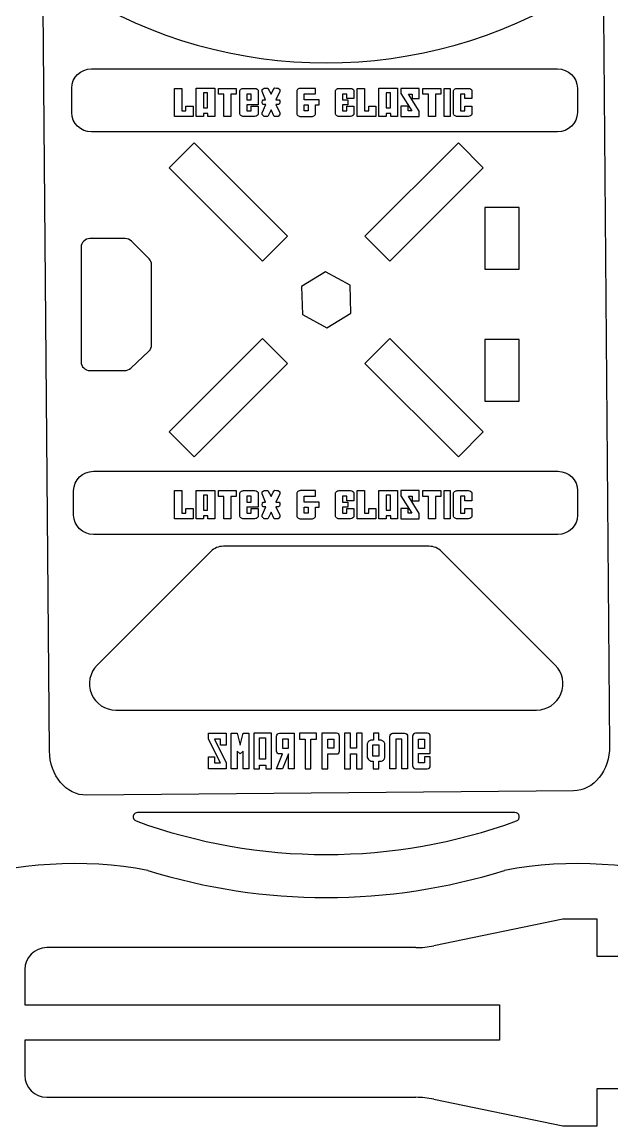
# Model space of a CAD drawing. Extents: x 6 to 800, y 1 to 792.
# Drawn here: x 446.6 to 624.6, y 9.3 to 342.6 of the extents above; entities that cross this region are included whole.
import ezdxf

# ---------------------------------------------------------------- set-up
doc = ezdxf.new("R2010")
doc.units = 0
doc.layers.get('0').update_dxf_attribs({"linetype": 'CONTINUOUS'})

msp = doc.modelspace()

# ---------------------------------------------------------------- linework, layer by layer
at = {"color": 5}
for points in [[(454.884997, 122.565901), (452.89767, 358.825578)], [(621.883365, 357.384714), (623.86788, 124.046401)], [(467.559256, 328.447672), (608.158061, 328.447673)], [(461.58513, 315.215418), (461.585105, 322.639907)], [(512.316775, 314.931255), (512.316775, 321.707993)], [(513.393648, 322.555022), (516.822437, 322.555022)], [(517.886977, 321.707939), (517.886977, 317.550665), (517.886977, 317.550773)], [(519.375478, 319.06256), (520.093422, 319.06256), (519.00413, 321.642943), (519.00413, 322.17726), (519.610664, 322.646419), (520.798981, 322.646419), (521.714992, 320.756744), (522.358663, 322.086025), (522.853788, 322.685517), (523.386066, 322.646491), (523.831687, 322.646491), (524.425837, 322.177332), (524.425837, 321.643015), (523.15088, 319.062631), (524.141147, 319.062632)], [(529.506808, 321.708101), (529.506808, 314.931363)], [(535.151283, 320.860946), (535.151283, 322.55513), (530.583681, 322.55513)], [(535.151249, 314.931363), (535.151249, 317.550827), (536.215789, 317.550827), (536.215789, 319.075598), (531.672939, 319.075598), (531.672939, 320.861), (535.151249, 320.861), (535.151283, 320.860946)], [(541.159266, 314.931255), (541.159266, 321.707993)], [(542.236139, 322.555022), (545.664945, 322.555022)], [(546.729485, 319.505605), (544.600405, 319.505605), (544.600405, 320.847925), (543.313063, 320.847925), (543.313063, 319.075544), (544.847976, 319.075544), (544.847976, 317.550773), (543.313063, 317.550773), (543.313063, 315.77841), (544.600405, 315.77841), (544.600405, 317.133751), (546.729485, 317.133751), (546.729485, 314.931309)], [(546.729485, 321.707939), (546.729485, 319.505498), (546.729485, 319.505605)], [(576.771174, 314.931255), (576.771174, 321.707993)], [(577.848047, 322.555023), (581.276853, 322.555023)], [(582.341393, 319.505606), (580.212313, 319.505606), (580.212313, 320.847925), (578.924972, 320.847925), (578.924972, 315.778411), (580.212313, 315.778411), (580.212313, 317.133751), (582.341393, 317.133751), (582.341393, 314.931309)], [(582.341393, 321.707939), (582.341393, 319.505498), (582.341393, 319.505606)], [(614.132204, 322.639905), (614.132229, 315.215417)], [(517.886977, 317.550773), (514.470555, 317.550773), (514.470555, 315.77841), (515.757914, 315.77841), (515.757914, 317.133751), (517.886977, 317.133751), (517.886977, 314.931309)], [(523.15088, 317.681106), (524.425837, 315.191957), (524.425837, 314.670661), (523.831687, 314.084226), (522.630986, 314.084226), (521.714992, 316.03904), (520.798981, 314.084226), (519.610664, 314.084226), (519.00413, 314.670661), (519.00413, 315.178918), (520.130558, 317.655046), (519.239316, 317.655046)], [(519.053634, 318.25452), (519.053634, 318.35883)], [(523.992601, 317.681232), (523.15088, 317.681232), (523.15088, 317.681106)], [(516.822437, 314.084226), (513.393648, 314.084226)], [(530.583681, 314.084334), (534.049607, 314.084334)], [(545.664945, 314.084226), (542.236139, 314.084226)], [(581.276853, 314.084226), (577.848047, 314.084226)], [(608.158097, 309.407663), (467.559291, 309.407663)], [(468.132964, 206.947972), (608.243374, 206.947964)], [(462.179598, 193.715351), (462.179572, 201.140034)], [(512.316773, 193.485651), (512.316773, 200.262389)], [(513.393646, 201.109418), (516.822435, 201.109418)], [(517.886975, 200.262335), (517.886975, 196.105061), (517.886975, 196.105169)], [(519.375476, 197.616955), (520.093419, 197.616955), (519.004128, 200.197339), (519.004128, 200.731656), (519.610662, 201.200815), (520.798979, 201.200815), (521.71499, 199.31114), (522.358661, 200.640421), (522.853786, 201.239913), (523.386064, 201.200887), (523.831685, 201.200887), (524.425835, 200.731728), (524.425835, 200.197411), (523.150878, 197.617027), (524.141145, 197.617027)], [(529.506806, 200.262497), (529.506806, 193.485759)], [(535.151281, 199.415342), (535.151281, 201.109526), (530.583679, 201.109526)], [(541.159263, 193.485651), (541.159263, 200.262389)], [(542.236137, 201.109418), (545.664943, 201.109418)], [(546.729483, 200.262335), (546.729483, 198.059893), (546.729483, 198.060001)], [(576.771172, 193.485651), (576.771172, 200.262389)], [(577.848045, 201.109419), (581.276851, 201.109419)], [(582.341391, 200.262335), (582.341391, 198.059894), (582.341391, 198.060002)], [(614.196761, 201.140039), (614.196788, 193.715355)], [(519.053632, 196.808916), (519.053632, 196.913226)], [(535.151247, 193.485759), (535.151247, 196.105223), (536.215787, 196.105223), (536.215787, 197.629994), (531.672937, 197.629994), (531.672937, 199.415396), (535.151247, 199.415396), (535.151281, 199.415342)], [(546.729483, 198.060001), (544.600403, 198.060001), (544.600403, 199.402321), (543.313061, 199.402321), (543.313061, 197.62994), (544.847974, 197.62994), (544.847974, 196.105169), (543.313061, 196.105169), (543.313061, 194.332806), (544.600403, 194.332806), (544.600403, 195.688147), (546.729483, 195.688147), (546.729483, 193.485705)], [(582.341391, 198.060002), (580.212311, 198.060002), (580.212311, 199.402321), (578.924969, 199.402321), (578.924969, 194.332807), (580.212311, 194.332807), (580.212311, 195.688147), (582.341391, 195.688147), (582.341391, 193.485705)], [(517.886975, 196.105169), (514.470553, 196.105169), (514.470553, 194.332806), (515.757912, 194.332806), (515.757912, 195.688146), (517.886975, 195.688146), (517.886975, 193.485705)], [(523.150878, 196.235502), (524.425835, 193.746353), (524.425835, 193.225057), (523.831685, 192.638622), (522.630984, 192.638622), (521.71499, 194.593436), (520.798979, 192.638622), (519.610662, 192.638622), (519.004128, 193.225057), (519.004128, 193.733314), (520.130556, 196.209442), (519.239314, 196.209442)], [(523.992599, 196.235628), (523.150878, 196.235628), (523.150878, 196.235502)], [(516.822435, 192.638622), (513.393646, 192.638622)], [(530.583679, 192.63873), (534.049604, 192.63873)], [(545.664943, 192.638622), (542.236137, 192.638622)], [(581.276851, 192.638622), (577.848045, 192.638622)], [(608.243395, 187.907429), (468.132994, 187.907425)], [(524.262928, 127.868828), (528.716053, 127.868828), (528.716053, 117.164453), (526.94699, 117.164453), (526.94699, 121.628828), (525.156365, 117.164453), (523.38449, 117.164453), (525.156365, 121.628828), (525.156365, 121.628828)], [(523.38449, 122.522265), (523.38449, 126.989453)], [(541.51199, 127.868828), (537.058865, 127.868828), (537.058865, 117.164453), (538.83074, 117.164453), (538.83074, 121.628828), (541.51199, 121.628828)], [(542.390428, 122.522265), (542.390428, 126.989453), (542.390428, 126.989453)], [(554.915428, 125.836328), (554.212303, 125.836328), (554.212303, 127.868828), (552.59699, 127.868828), (552.59699, 125.836328), (551.834803, 125.836328)], [(562.90574, 126.989453), (562.90574, 117.164453), (561.132928, 117.164453), (561.132928, 126.096015), (559.375115, 126.096015), (559.375115, 117.164453), (557.57699, 117.164453), (557.57699, 126.989453)], [(558.452615, 127.868828), (562.030115, 127.868828)], [(564.414178, 126.989453), (564.414178, 118.05789)], [(568.867303, 127.868828), (565.293553, 127.868828)], [(569.746678, 124.29414), (569.746678, 126.989453)], [(550.70699, 124.645703), (550.70699, 120.54414)], [(556.03949, 120.54414), (556.03949, 124.76289)], [(569.746678, 118.05789), (569.746678, 120.734453), (567.973865, 120.734453), (567.973865, 118.962578), (566.18699, 118.962578), (566.18699, 121.734765), (569.746678, 121.734765), (569.746678, 124.29414), (569.746678, 124.29414)], [(525.156365, 121.628828), (524.262928, 121.628828)], [(551.717615, 119.47539), (552.537928, 119.47539), (552.537928, 117.164453), (554.266678, 117.164453), (554.266678, 119.47539), (555.08699, 119.47539)], [(565.293553, 117.164453), (568.867303, 117.164453)], [(612.934115, 110.47592), (466.037405, 109.185194)]]:
    msp.add_lwpolyline(points, dxfattribs=at)
for points in [[(467.559265, 328.447672)], [(494.766753, 315.77841), (496.054095, 315.77841), (496.054095, 317.13375), (498.183175, 317.13375), (498.183175, 314.084226), (492.612921, 314.084226), (492.612921, 322.55513), (494.766753, 322.55513), (494.766753, 315.77841)], [(499.164166, 322.581207), (504.759172, 322.581207), (504.759172, 314.084226), (502.704365, 314.084226), (502.704365, 314.944348), (501.317998, 314.944348), (501.317998, 314.084226), (499.164166, 314.084226), (499.164166, 322.581207)], [(501.317998, 316.625493), (502.592955, 316.625493), (502.592955, 321.19979), (501.317998, 321.19979), (501.317998, 316.625493)], [(509.589821, 320.834886), (509.589821, 314.084226), (507.497878, 314.084226), (507.497878, 320.834886), (505.86394, 320.834886), (505.86394, 322.55513), (511.248511, 322.55513), (511.248511, 320.834886), (509.589821, 320.834886)], [(514.470555, 319.075544), (515.757914, 319.075544), (515.757914, 320.847925), (514.470555, 320.847925), (514.470555, 319.075544)], [(549.88906, 315.77841), (551.176402, 315.77841), (551.176402, 317.133751), (553.305482, 317.133751), (553.305482, 314.084226), (547.735228, 314.084226), (547.735228, 322.55513), (549.88906, 322.55513), (549.88906, 315.77841)], [(554.286456, 322.581208), (559.881478, 322.581208), (559.881478, 314.084226), (557.826672, 314.084226), (557.826672, 314.944348), (556.440288, 314.944348), (556.440288, 314.084226), (554.286456, 314.084226), (554.286456, 322.581208)], [(556.440288, 316.625494), (557.715262, 316.625494), (557.715262, 321.19979), (556.440288, 321.19979), (556.440288, 316.625494)], [(560.887205, 322.55513), (560.887205, 320.991279), (564.192234, 315.77841), (563.041036, 315.77841), (563.041036, 317.133751), (560.887205, 317.133751), (560.887205, 314.084226), (566.457458, 314.084226), (566.457458, 315.648078), (563.16483, 320.847925), (564.328395, 320.847925), (564.328395, 319.505606), (566.457458, 319.505606), (566.457458, 322.55513), (560.887205, 322.55513)], [(571.288107, 320.834887), (571.288107, 314.084226), (569.196181, 314.084226), (569.196181, 320.834887), (567.562226, 320.834887), (567.562226, 322.55513), (572.946814, 322.55513), (572.946814, 320.834887), (571.288107, 320.834887)], [(575.809895, 322.55513), (575.809895, 314.084226), (573.953138, 314.084226), (573.953138, 322.55513), (575.809895, 322.55513)], [(531.672973, 317.550773), (532.972699, 317.550773), (532.972699, 315.77841), (531.672973, 315.77841), (531.672973, 317.550773)], [(468.132964, 206.947972)], [(494.766751, 194.332806), (496.054093, 194.332806), (496.054093, 195.688146), (498.183173, 195.688146), (498.183173, 192.638621), (492.612919, 192.638621), (492.612919, 201.109526), (494.766751, 201.109526), (494.766751, 194.332806)], [(499.164164, 201.135603), (504.759169, 201.135603), (504.759169, 192.638622), (502.704363, 192.638622), (502.704363, 193.498743), (501.317996, 193.498743), (501.317996, 192.638622), (499.164164, 192.638621), (499.164164, 201.135603)], [(509.589819, 199.389282), (509.589819, 192.638622), (507.497876, 192.638622), (507.497876, 199.389282), (505.863938, 199.389282), (505.863938, 201.109526), (511.248509, 201.109526), (511.248509, 199.389282), (509.589819, 199.389282)], [(549.889058, 194.332806), (551.1764, 194.332806), (551.1764, 195.688147), (553.305479, 195.688147), (553.305479, 192.638622), (547.735226, 192.638622), (547.735226, 201.109526), (549.889058, 201.109526), (549.889058, 194.332806)], [(554.286454, 201.135604), (559.881476, 201.135604), (559.881476, 192.638622), (557.826669, 192.638622), (557.826669, 193.498744), (556.440286, 193.498744), (556.440286, 192.638622), (554.286454, 192.638622), (554.286454, 201.135604)], [(560.887202, 201.109526), (560.887202, 199.545675), (564.192232, 194.332806), (563.041034, 194.332806), (563.041034, 195.688147), (560.887202, 195.688147), (560.887202, 192.638622), (566.457456, 192.638622), (566.457456, 194.202473), (563.164828, 199.402321), (564.328393, 199.402321), (564.328393, 198.060001), (566.457456, 198.060001), (566.457456, 201.109526), (560.887202, 201.109526)], [(571.288105, 199.389283), (571.288105, 192.638622), (569.196179, 192.638622), (569.196179, 199.389282), (567.562224, 199.389282), (567.562224, 201.109526), (572.946812, 201.109526), (572.946812, 199.389283), (571.288105, 199.389283)], [(575.809893, 201.109526), (575.809893, 192.638622), (573.953136, 192.638622), (573.953136, 201.109526), (575.809893, 201.109526)], [(501.317996, 195.179889), (502.592953, 195.179889), (502.592953, 199.754186), (501.317996, 199.754186), (501.317996, 195.179889)], [(514.470553, 197.62994), (515.757912, 197.62994), (515.757912, 199.402321), (514.470553, 199.402321), (514.470553, 197.62994)], [(556.440286, 195.17989), (557.71526, 195.17989), (557.71526, 199.754186), (556.440286, 199.754186), (556.440286, 195.17989)], [(531.672971, 196.105169), (532.972697, 196.105169), (532.972697, 194.332806), (531.672971, 194.332806), (531.672971, 196.105169)], [(502.869178, 127.868828), (508.20449, 127.868828), (508.20449, 124.29414), (506.428865, 124.29414), (506.428865, 126.081953), (504.644803, 126.081953), (508.20449, 118.962578), (508.20449, 117.164453), (502.869178, 117.164453), (502.869178, 120.734453), (504.644803, 120.734453), (504.644803, 118.962578), (506.428865, 118.962578), (502.869178, 126.081953), (502.869178, 127.868828)], [(513.266053, 127.868828), (515.037928, 127.868828), (515.037928, 117.164453), (513.266053, 117.164453), (513.266053, 122.522265), (512.375428, 121.628828), (511.48199, 122.522265), (511.48199, 117.164453), (509.706365, 117.164453), (509.706365, 127.868828), (511.48199, 127.868828), (512.375428, 124.29414), (513.266053, 127.868828)], [(516.521053, 127.90164), (516.521053, 117.164453), (518.290115, 117.164453), (518.290115, 118.292265), (520.194178, 118.292265), (520.194178, 117.164453), (521.878865, 117.164453), (521.878865, 127.90164), (516.521053, 127.90164)], [(533.751365, 126.070703), (535.468865, 126.070703), (535.468865, 127.868828), (530.312615, 127.868828), (530.312615, 126.070703), (532.026365, 126.070703), (532.026365, 117.164453), (533.751365, 117.164453), (533.751365, 126.070703)], [(547.458553, 127.868828), (547.458553, 123.400703), (545.671678, 123.400703), (545.671678, 127.868828), (543.902615, 127.868828), (543.902615, 117.164453), (545.671678, 117.164453), (545.671678, 121.628828), (547.458553, 121.628828), (547.458553, 117.164453), (549.231365, 117.164453), (549.231365, 127.868828), (547.458553, 127.868828)], [(558.452615, 127.868828)], [(520.07699, 126.539453), (520.07699, 120.07539), (518.290115, 120.07539), (518.290115, 126.539453), (520.07699, 126.539453)], [(525.156365, 123.400703), (526.94699, 123.400703), (526.94699, 126.081953), (525.156365, 126.081953), (525.156365, 123.400703)], [(538.83074, 126.081953), (540.621365, 126.081953), (540.621365, 123.400703), (538.83074, 123.400703), (538.83074, 126.081953)], [(552.479803, 120.954765), (552.479803, 124.338203), (554.266678, 124.338203), (554.266678, 120.954765), (552.479803, 120.954765)], [(554.915428, 125.836328)], [(567.973865, 123.298515), (566.18699, 123.298515), (566.18699, 126.081953), (567.973865, 126.081953), (567.973865, 123.298515)]]:
    msp.add_lwpolyline(points, close=True, dxfattribs=at)
at = {"color": 7}
for points in [[(491.001566, 298.556382), (498.518056, 306.072873)], [(526.704886, 277.886058), (498.518056, 306.072873)], [(550.036646, 277.886058), (578.223483, 306.072873)], [(557.553136, 270.369567), (585.739974, 298.556382), (578.223483, 306.072873)], [(519.188396, 270.369567), (491.001566, 298.556382)], [(477.718063, 277.222297), (467.097149, 277.222297)], [(519.188396, 270.369567), (526.704886, 277.886058)], [(557.553136, 270.369567), (550.036646, 277.886058)], [(464.439666, 274.564822), (464.439666, 240.017572)], [(484.921153, 271.119997), (479.597189, 276.443947)], [(485.699511, 245.182973), (485.699511, 269.240872)], [(519.188396, 247.037808), (491.001566, 218.850933)], [(526.704886, 239.521317), (519.188396, 247.037808)], [(550.036646, 239.521317), (557.553136, 247.037808)], [(557.553136, 247.037808), (585.739974, 218.850933)], [(479.387181, 238.084072), (484.865166, 243.249472)], [(467.097149, 237.360097), (477.564044, 237.360097)], [(526.704886, 239.521317), (498.518056, 211.334442)], [(550.036646, 239.521317), (578.223483, 211.334442), (585.739974, 218.850933)], [(498.518056, 211.334442), (491.001566, 218.850933)], [(569.401596, 184.318522), (507.339944, 184.318522)], [(469.292893, 148.473022), (503.581701, 182.761822)], [(607.448646, 148.473022), (573.159838, 182.761822)], [(474.930261, 134.863223), (601.811278, 134.863223)], [(595.282439, 103.987447), (481.459093, 103.987447)], [(609.786142, 71.796765), (570.801667, 63.713415)], [(620.150317, 71.796765), (609.786142, 71.796765)], [(620.150317, 60.502515), (620.150317, 71.796765)], [(565.406242, 63.15999), (454.057792, 63.15999)], [(630.780241, 60.502515), (620.150317, 60.502515)], [(447.414142, 56.516265), (447.414142, 45.886335)], [(447.414142, 45.886335), (590.652292, 45.886335)], [(590.652292, 45.886335), (590.652292, 35.256412)], [(447.414142, 35.256412), (447.414142, 24.62649)], [(590.652292, 35.256412), (447.414142, 35.256412)], [(620.150317, 20.64024), (630.780241, 20.64024)], [(620.150317, 9.34599), (620.150317, 20.64024)], [(454.057792, 17.982765), (565.406242, 17.982765)], [(570.801667, 17.42934), (609.786142, 9.34599)], [(609.786142, 9.34599), (620.150317, 9.34599)]]:
    msp.add_lwpolyline(points, dxfattribs=at)
for points in [[(586.205413, 268.004872), (596.569589, 268.004872), (596.569589, 286.607197), (586.205413, 286.607197)], [(545.779011, 254.662822), (545.574373, 263.098972), (538.166136, 267.139822), (530.962528, 262.744522), (531.167166, 254.308372), (538.575403, 250.267522)], [(586.205413, 228.142672), (596.569589, 228.142672), (596.569589, 246.744997), (586.205413, 246.744997)]]:
    msp.add_lwpolyline(points, close=True, dxfattribs=at)
for points in [[(462.839781, 351.682335), (509.137343, 323.09861), (567.604189, 323.09861), (613.901751, 351.682335)], [(467.097149, 277.222297), (465.629464, 277.222299), (464.439669, 276.032507), (464.439666, 274.564822)], [(479.597189, 276.443947), (479.098812, 276.942319), (478.422871, 277.2223), (477.718063, 277.222297)], [(485.699511, 269.240873), (485.699512, 269.945681), (485.419528, 270.621623), (484.921154, 271.119997)], [(484.865166, 243.249472), (485.397667, 243.751581), (485.699514, 244.451077), (485.699511, 245.182972)], [(464.439666, 240.017573), (464.439669, 238.549888), (465.629464, 237.360096), (467.097149, 237.360097)], [(477.564044, 237.360097), (478.241845, 237.360092), (478.894032, 237.619079), (479.387181, 238.084072)], [(507.339944, 184.318523), (505.930331, 184.318526), (504.578452, 183.758565), (503.581701, 182.761822)], [(573.159839, 182.761822), (572.163088, 183.758565), (570.811208, 184.318526), (569.401596, 184.318523)], [(469.292893, 148.473023), (467.012797, 146.19292), (466.330712, 142.763834), (467.564694, 139.784741)], [(609.176846, 139.784741), (610.410827, 142.763834), (609.728743, 146.19292), (607.448646, 148.473023)], [(467.564694, 139.784741), (468.798676, 136.805647), (471.705713, 134.863225), (474.930261, 134.863223)], [(601.811278, 134.863223), (605.035827, 134.863225), (607.942864, 136.805647), (609.176846, 139.784741)], [(481.459093, 103.987447), (480.814402, 103.98748), (480.262704, 103.524727), (480.150548, 102.889866)], [(596.590991, 102.88987), (596.478833, 103.524731), (595.927131, 103.987484), (595.282439, 103.987447)], [(480.150548, 102.889866), (480.038392, 102.255006), (480.398142, 101.631234), (481.003821, 101.410372)], [(481.003821, 101.410372), (518.054816, 87.897383), (558.686723, 87.897383), (595.737719, 101.410372)], [(595.737718, 101.410372), (596.343399, 101.631234), (596.703149, 102.255008), (596.590991, 102.88987)], [(484.573498, 86.482522), (445.234595, 93.934539), (404.797951, 80.960252), (377.138413, 52.011472)], [(699.603118, 52.011472), (671.943581, 80.960252), (631.506937, 93.934539), (592.168033, 86.482522)], [(484.573498, 86.482522), (519.603695, 75.540027), (557.137837, 75.540027), (592.168033, 86.482522)], [(565.406243, 63.15999), (567.218885, 63.159974), (569.026773, 63.345414), (570.801667, 63.713415)], [(454.057793, 63.15999), (450.388588, 63.159962), (447.414129, 60.185469), (447.414142, 56.516265)], [(447.414142, 24.62649), (447.414129, 20.957286), (450.388588, 17.982793), (454.057793, 17.982765)], [(570.801667, 17.42934), (569.026773, 17.797341), (567.218885, 17.982781), (565.406243, 17.982765)]]:
    msp.add_open_spline(points, degree=3, dxfattribs=at)
at = {"color": 5}
for points in [[(461.585105, 322.639907), (461.585133, 325.857406), (464.249588, 328.447666), (467.559265, 328.447672)], [(608.158061, 328.447673), (611.467729, 328.447702), (614.132204, 325.857404), (614.132204, 322.639905)], [(512.316775, 321.707993), (512.316775, 321.820935), (512.345643, 321.929537), (512.403381, 322.033798)], [(512.403381, 322.033798), (512.461118, 322.138108), (512.539514, 322.229331), (512.638567, 322.307467)], [(512.638567, 322.307467), (512.737644, 322.385639), (512.849047, 322.446456), (512.972779, 322.489919)], [(512.972779, 322.489919), (513.104812, 322.533321), (513.245102, 322.555022), (513.393648, 322.555022)], [(516.822437, 322.555022), (517.119518, 322.555022), (517.371211, 322.468146), (517.577517, 322.294392)], [(517.577517, 322.294392), (517.783824, 322.129307), (517.886977, 321.933823), (517.886977, 321.707939)], [(529.593414, 322.033906), (529.535677, 321.929597), (529.506808, 321.820995), (529.506808, 321.708101)], [(529.828601, 322.307575), (529.729524, 322.229403), (529.651129, 322.13818), (529.593414, 322.033906)], [(530.162812, 322.490027), (530.039035, 322.446624), (529.927631, 322.385807), (529.828601, 322.307575)], [(530.583681, 322.55513), (530.435135, 322.55513), (530.294845, 322.533429), (530.162812, 322.490027)], [(541.159266, 321.707993), (541.159266, 321.820935), (541.188134, 321.929537), (541.245872, 322.033798)], [(541.245872, 322.033798), (541.303609, 322.138108), (541.382011, 322.229331), (541.481075, 322.307467)], [(541.481075, 322.307467), (541.580152, 322.385639), (541.691555, 322.446457), (541.815287, 322.489919)], [(541.815287, 322.489919), (541.94732, 322.533321), (542.087604, 322.555022), (542.236139, 322.555022)], [(545.664945, 322.555022), (545.962026, 322.555022), (546.213719, 322.468146), (546.420025, 322.294392)], [(546.420025, 322.294392), (546.626332, 322.129308), (546.729485, 321.933823), (546.729485, 321.707939)], [(576.771174, 321.707993), (576.771174, 321.820935), (576.800043, 321.929537), (576.85778, 322.033799)], [(576.85778, 322.033799), (576.915518, 322.138108), (576.993919, 322.229331), (577.092984, 322.307467)], [(577.092984, 322.307467), (577.19206, 322.38564), (577.303464, 322.446457), (577.427195, 322.489919)], [(577.427195, 322.489919), (577.559228, 322.533321), (577.699512, 322.555023), (577.848047, 322.555023)], [(581.276853, 322.555023), (581.573934, 322.555023), (581.825627, 322.468146), (582.031934, 322.294393)], [(582.031934, 322.294393), (582.23824, 322.129308), (582.341393, 321.933823), (582.341393, 321.707939)], [(519.053634, 318.35883), (519.061605, 318.680295), (519.168887, 318.914872), (519.375478, 319.06256)], [(519.239316, 317.655046), (519.115528, 317.811427), (519.053634, 318.011251), (519.053634, 318.25452)], [(524.425837, 318.332843), (524.425837, 317.976631), (524.281425, 317.759428), (523.992601, 317.681232)], [(524.141147, 319.062632), (524.33094, 318.914944), (524.425837, 318.671681), (524.425837, 318.332843)], [(467.559291, 309.407663), (464.249605, 309.407633), (461.58513, 311.99792), (461.58513, 315.215418)], [(512.403381, 314.60545), (512.345643, 314.709759), (512.316775, 314.818361), (512.316775, 314.931255)], [(512.638567, 314.331781), (512.539491, 314.409953), (512.461096, 314.501176), (512.403381, 314.60545)], [(512.972779, 314.149329), (512.84899, 314.192732), (512.737587, 314.253549), (512.638567, 314.331781)], [(513.393648, 314.084226), (513.245102, 314.084226), (513.104812, 314.105927), (512.972779, 314.149329)], [(517.577517, 314.331835), (517.371211, 314.166762), (517.119518, 314.084226), (516.822437, 314.084226)], [(517.886977, 314.931309), (517.886977, 314.705425), (517.783824, 314.5056), (517.577517, 314.331835)], [(529.506808, 314.931363), (529.506808, 314.818421), (529.535677, 314.709819), (529.593414, 314.605558)], [(529.593414, 314.605558), (529.651152, 314.501248), (529.729547, 314.410025), (529.828601, 314.331889)], [(529.828601, 314.331889), (529.927677, 314.253717), (530.039081, 314.1929), (530.162812, 314.149437)], [(530.162812, 314.149437), (530.294845, 314.106035), (530.435135, 314.084334), (530.583681, 314.084334)], [(534.049607, 314.084334), (534.198153, 314.084334), (534.338442, 314.106035), (534.470476, 314.149437)], [(534.470476, 314.149437), (534.610765, 314.19284), (534.730425, 314.253657), (534.829456, 314.331889)], [(534.829456, 314.331889), (534.928532, 314.410061), (535.006928, 314.501284), (535.064643, 314.605558)], [(535.064643, 314.605558), (535.12238, 314.709867), (535.151249, 314.818469), (535.151249, 314.931363)], [(541.245872, 314.60545), (541.188134, 314.709759), (541.159266, 314.818361), (541.159266, 314.931255)], [(541.481075, 314.331781), (541.381999, 314.409953), (541.303598, 314.501176), (541.245872, 314.60545)], [(541.815287, 314.149329), (541.691498, 314.192732), (541.580095, 314.253549), (541.481075, 314.331781)], [(542.236139, 314.084226), (542.087604, 314.084226), (541.94732, 314.105927), (541.815287, 314.149329)], [(546.420025, 314.331835), (546.213719, 314.166762), (545.962026, 314.084226), (545.664945, 314.084226)], [(546.729485, 314.931309), (546.729485, 314.705425), (546.626332, 314.5056), (546.420025, 314.331835)], [(576.85778, 314.60545), (576.800043, 314.70976), (576.771174, 314.818361), (576.771174, 314.931255)], [(577.092984, 314.331781), (576.993907, 314.409954), (576.915506, 314.501176), (576.85778, 314.60545)], [(577.427195, 314.14933), (577.303407, 314.192732), (577.192003, 314.253549), (577.092984, 314.331781)], [(577.848047, 314.084226), (577.699512, 314.084226), (577.559228, 314.105927), (577.427195, 314.14933)], [(582.031934, 314.331835), (581.825627, 314.166763), (581.573934, 314.084226), (581.276853, 314.084226)], [(582.341393, 314.931309), (582.341393, 314.705425), (582.23824, 314.505601), (582.031934, 314.331835)], [(614.132229, 315.215417), (614.132201, 311.997918), (611.467755, 309.407658), (608.158097, 309.407663)], [(462.179572, 201.140034), (462.179599, 204.357624), (464.834786, 206.947963), (468.132964, 206.947972)], [(608.243374, 206.947964), (611.541553, 206.948007), (614.19676, 204.357628), (614.196761, 201.140039)], [(512.316773, 200.262389), (512.316773, 200.375331), (512.345641, 200.483933), (512.403379, 200.588194)], [(512.403379, 200.588194), (512.461116, 200.692504), (512.539512, 200.783727), (512.638565, 200.861863)], [(512.638565, 200.861863), (512.737642, 200.940035), (512.849045, 201.000852), (512.972777, 201.044315)], [(512.972777, 201.044315), (513.10481, 201.087717), (513.2451, 201.109418), (513.393646, 201.109418)], [(516.822435, 201.109418), (517.119516, 201.109418), (517.371209, 201.022541), (517.577515, 200.848788)], [(517.577515, 200.848788), (517.783822, 200.683703), (517.886975, 200.488219), (517.886975, 200.262335)], [(529.593412, 200.588302), (529.535674, 200.483993), (529.506806, 200.375391), (529.506806, 200.262497)], [(529.828598, 200.861971), (529.729522, 200.783799), (529.651127, 200.692576), (529.593412, 200.588302)], [(530.16281, 201.044423), (530.039033, 201.00102), (529.927629, 200.940203), (529.828598, 200.861971)], [(530.583679, 201.109526), (530.435133, 201.109526), (530.294843, 201.087825), (530.16281, 201.044423)], [(541.159263, 200.262389), (541.159263, 200.375331), (541.188132, 200.483933), (541.24587, 200.588194)], [(541.24587, 200.588194), (541.303607, 200.692504), (541.382008, 200.783727), (541.481073, 200.861863)], [(541.481073, 200.861863), (541.580149, 200.940035), (541.691553, 201.000852), (541.815285, 201.044315)], [(541.815285, 201.044315), (541.947318, 201.087717), (542.087602, 201.109418), (542.236137, 201.109418)], [(545.664943, 201.109418), (545.962023, 201.109418), (546.213717, 201.022542), (546.420023, 200.848788)], [(546.420023, 200.848788), (546.62633, 200.683704), (546.729483, 200.488219), (546.729483, 200.262335)], [(576.771172, 200.262389), (576.771172, 200.375331), (576.800041, 200.483933), (576.857778, 200.588195)], [(576.857778, 200.588195), (576.915516, 200.692504), (576.993917, 200.783727), (577.092982, 200.861863)], [(577.092982, 200.861863), (577.192058, 200.940035), (577.303462, 201.000853), (577.427193, 201.044315)], [(577.427193, 201.044315), (577.559226, 201.087717), (577.69951, 201.109419), (577.848045, 201.109419)], [(581.276851, 201.109419), (581.573932, 201.109419), (581.825625, 201.022542), (582.031932, 200.848789)], [(582.031932, 200.848789), (582.238238, 200.683704), (582.341391, 200.488219), (582.341391, 200.262335)], [(519.053632, 196.913226), (519.061603, 197.234691), (519.168885, 197.469268), (519.375476, 197.616955)], [(519.239314, 196.209442), (519.115526, 196.365823), (519.053632, 196.565647), (519.053632, 196.808916)], [(524.425835, 196.887238), (524.425835, 196.531027), (524.281423, 196.313824), (523.992599, 196.235628)], [(524.141145, 197.617027), (524.330938, 197.46934), (524.425835, 197.226077), (524.425835, 196.887238)], [(468.132994, 187.907425), (464.834816, 187.907382), (462.179599, 190.497761), (462.179598, 193.715351)], [(512.403379, 193.159845), (512.345641, 193.264155), (512.316773, 193.372757), (512.316773, 193.485651)], [(517.886975, 193.485705), (517.886975, 193.259821), (517.783822, 193.059996), (517.577515, 192.886231)], [(529.506806, 193.485759), (529.506806, 193.372817), (529.535674, 193.264215), (529.593412, 193.159954)], [(535.06464, 193.159954), (535.122378, 193.264263), (535.151247, 193.372865), (535.151247, 193.485759)], [(541.24587, 193.159846), (541.188132, 193.264155), (541.159263, 193.372757), (541.159263, 193.485651)], [(546.729483, 193.485705), (546.729483, 193.259821), (546.62633, 193.059996), (546.420023, 192.886231)], [(576.857778, 193.159846), (576.800041, 193.264155), (576.771172, 193.372757), (576.771172, 193.485651)], [(582.341391, 193.485705), (582.341391, 193.259821), (582.238238, 193.059997), (582.031932, 192.886231)], [(614.196788, 193.715355), (614.19676, 190.497765), (611.541574, 187.907438), (608.243395, 187.907429)], [(512.638565, 192.886177), (512.539489, 192.964349), (512.461094, 193.055572), (512.403379, 193.159845)], [(512.972777, 192.703725), (512.848988, 192.747127), (512.737585, 192.807945), (512.638565, 192.886177)], [(513.393646, 192.638622), (513.2451, 192.638622), (513.10481, 192.660323), (512.972777, 192.703725)], [(517.577515, 192.886231), (517.371209, 192.721158), (517.119515, 192.638622), (516.822435, 192.638622)], [(529.593412, 193.159954), (529.651149, 193.055644), (529.729545, 192.964421), (529.828598, 192.886285)], [(529.828598, 192.886285), (529.927675, 192.808113), (530.039078, 192.747295), (530.16281, 192.703833)], [(530.16281, 192.703833), (530.294843, 192.660431), (530.435133, 192.63873), (530.583679, 192.63873)], [(534.049604, 192.63873), (534.198151, 192.63873), (534.33844, 192.660431), (534.470473, 192.703833)], [(534.470473, 192.703833), (534.610763, 192.747236), (534.730423, 192.808053), (534.829454, 192.886285)], [(534.829454, 192.886285), (534.92853, 192.964457), (535.006926, 193.05568), (535.06464, 193.159954)], [(541.481073, 192.886177), (541.381997, 192.964349), (541.303596, 193.055572), (541.24587, 193.159846)], [(541.815285, 192.703725), (541.691496, 192.747128), (541.580093, 192.807945), (541.481073, 192.886177)], [(542.236137, 192.638622), (542.087602, 192.638622), (541.947318, 192.660323), (541.815285, 192.703725)], [(546.420023, 192.886231), (546.213717, 192.721158), (545.962023, 192.638622), (545.664943, 192.638622)], [(577.092982, 192.886177), (576.993905, 192.96435), (576.915504, 193.055572), (576.857778, 193.159846)], [(577.427193, 192.703726), (577.303405, 192.747128), (577.192001, 192.807945), (577.092982, 192.886177)], [(577.848045, 192.638622), (577.69951, 192.638622), (577.559226, 192.660323), (577.427193, 192.703726)], [(582.031932, 192.886231), (581.825625, 192.721158), (581.573932, 192.638622), (581.276851, 192.638622)], [(523.38449, 126.989453), (523.38449, 127.231328), (523.465115, 127.44039), (523.632928, 127.60539)], [(523.632928, 127.60539), (523.809178, 127.784453), (524.021053, 127.868828), (524.262928, 127.868828)], [(542.12699, 127.60539), (541.95824, 127.784453), (541.756678, 127.868828), (541.51199, 127.868828)], [(542.390428, 126.989453), (542.390428, 127.231328), (542.302303, 127.44039), (542.12699, 127.60539)], [(557.57699, 126.989453), (557.57699, 127.231328), (557.657615, 127.44039), (557.822615, 127.60539)], [(557.822615, 127.60539), (558.001678, 127.784453), (558.20699, 127.868828), (558.452615, 127.868828)], [(562.030115, 127.868828), (562.26824, 127.868828), (562.473553, 127.784453), (562.642303, 127.60539)], [(562.642303, 127.60539), (562.817615, 127.44039), (562.90574, 127.231328), (562.90574, 126.989453)], [(564.663553, 127.60539), (564.494803, 127.44039), (564.414178, 127.231328), (564.414178, 126.989453)], [(565.293553, 127.868828), (565.047928, 127.868828), (564.842615, 127.784453), (564.663553, 127.60539)], [(569.486053, 127.60539), (569.31449, 127.784453), (569.109178, 127.868828), (568.867303, 127.868828)], [(569.746678, 126.989453), (569.746678, 127.231328), (569.658553, 127.44039), (569.486053, 127.60539)], [(551.146678, 125.378828), (551.01824, 125.25039), (550.87199, 125.004765), (550.70699, 124.645703)], [(551.410115, 125.583203), (551.300428, 125.517578), (551.212303, 125.448203), (551.146678, 125.378828)], [(551.834803, 125.836328), (551.66699, 125.744453), (551.527303, 125.660078), (551.410115, 125.583203)], [(555.321365, 125.601953), (555.211678, 125.663828), (555.07949, 125.744453), (554.915428, 125.836328)], [(555.599803, 125.40789), (555.530428, 125.466015), (555.438553, 125.528828), (555.321365, 125.601953)], [(556.03949, 124.76289), (555.87074, 125.07414), (555.72449, 125.290703), (555.599803, 125.40789)], [(623.86788, 124.046401), (623.933742, 116.581916), (619.050244, 110.52485), (612.934115, 110.47592)], [(466.037405, 109.185194), (459.917537, 109.135089), (454.947148, 115.096811), (454.884997, 122.565901)], [(523.632928, 121.877265), (523.465115, 122.053515), (523.38449, 122.26539), (523.38449, 122.522265)], [(524.262928, 121.628828), (524.021053, 121.628828), (523.809178, 121.709453), (523.632928, 121.877265)], [(541.51199, 121.628828), (541.756678, 121.628828), (541.95824, 121.709453), (542.12699, 121.877265)], [(542.12699, 121.877265), (542.302303, 122.053515), (542.390428, 122.26539), (542.390428, 122.522265)], [(550.70699, 120.54414), (550.824178, 120.309765), (550.948865, 120.119453), (551.091365, 119.976953)], [(551.091365, 119.976953), (551.223553, 119.834453), (551.432615, 119.669453), (551.717615, 119.47539)], [(555.746053, 119.91414), (555.815428, 120.002265), (555.86699, 120.09414), (555.907303, 120.192578)], [(555.907303, 120.192578), (555.955115, 120.291953), (555.999178, 120.40914), (556.03949, 120.54414)], [(555.08699, 119.47539), (555.25199, 119.552265), (555.38699, 119.62539), (555.482615, 119.698515)], [(555.482615, 119.698515), (555.588553, 119.76039), (555.676678, 119.834453), (555.746053, 119.91414)], [(564.414178, 118.05789), (564.414178, 117.798203), (564.494803, 117.58914), (564.663553, 117.410078)], [(564.663553, 117.410078), (564.842615, 117.245078), (565.047928, 117.164453), (565.293553, 117.164453)], [(568.867303, 117.164453), (569.109178, 117.164453), (569.31449, 117.245078), (569.486053, 117.410078)], [(569.486053, 117.410078), (569.658553, 117.58914), (569.746678, 117.798203), (569.746678, 118.05789)]]:
    msp.add_open_spline(points, degree=3, dxfattribs=at)

doc.saveas('drawing.dxf')
